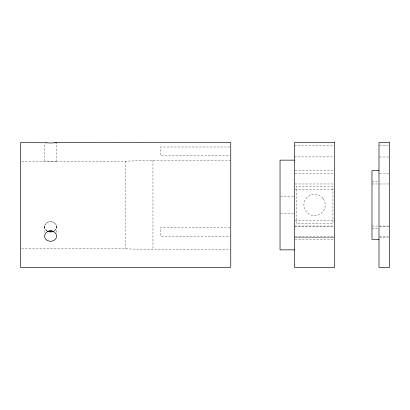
<?xml version="1.0" encoding="UTF-8"?>
<svg xmlns="http://www.w3.org/2000/svg" width="410" height="410" viewBox="0 0 410 410"><rect width="100%" height="100%" fill="white"/><g stroke="black" fill="none" stroke-linecap="round" stroke-linejoin="round"><path stroke-width="0.31" stroke-dasharray="2.05 1.54" d="M44.685 226.1L44.726 225.854A5.971 5.32 0 0 1 45.761 223.727L45.987 223.455A5.94 5.453 0 0 1 55.171 223.455L55.396 223.727A5.971 5.32 0 0 1 56.431 225.854L56.472 226.1M55.97 161.284L56.534 161.202L56.534 142.629M54.376 230.809L54.658 230.604A5.976 4.941 0 0 0 56.242 228.534L56.349 228.226A5.955 5.13 0 0 0 56.488 226.305L56.431 225.987A5.971 5.32 0 0 0 55.396 223.855L55.171 223.588A5.94 5.453 0 0 0 45.987 223.588L45.761 223.855A5.971 5.32 0 0 0 44.726 225.987L44.669 226.305A5.955 5.13 0 0 0 44.808 228.226L44.91 228.534A5.976 4.941 0 0 0 46.499 230.604L46.781 230.809A5.925 4.679 0 0 0 47.073 230.994M54.289 230.748L54.376 230.692A5.971 4.941 0 0 0 56.119 228.703L56.242 228.411A5.955 5.13 0 0 0 56.488 226.182M56.488 161.227L125.624 161.197L152.956 160.146L230.753 160.146M55.934 161.284L55.801 161.309A5.971 0.564 0 0 1 52.772 161.56L52.418 161.55A5.889 0.922 0 0 1 48.739 161.55L48.385 161.535A5.965 0.564 0 0 1 45.361 161.284L45.187 161.273M55.606 161.314L55.97 161.273M53.449 161.53L53.115 161.55A5.894 0.922 0 0 1 48.042 161.55L47.709 161.53M379.604 145.775L388.265 145.775M294.406 145.863L334.063 145.863M230.118 147L160.669 147L160.669 155.754L230.118 155.764M294.406 156.897L334.063 156.897M379.604 156.989L389.5 156.989M21.771 161.197L45.187 161.284M295.046 170.657L334.063 170.657M295.046 173.184L334.063 173.184M379.604 173.184L388.88 173.184M371.978 181.522L378.348 181.522M295.046 183.977L334.063 183.977M371.978 183.977L378.348 183.977M379.604 183.977L388.88 183.977M295.046 189.23L334.063 189.23M280.665 196.764L294.406 196.764M280.665 213.236L293.78 213.236M295.046 220.77L334.704 220.77M295.046 226.023L334.063 226.023M371.978 226.023L378.348 226.023M379.604 226.023L388.265 226.023M379.604 226.192L389.5 226.192M294.406 226.279L334.063 226.284M230.118 227.422L160.669 227.422L160.669 236.17L230.118 236.18M371.978 228.467L378.348 228.467M295.046 236.816L334.063 236.816M379.604 236.816L388.265 236.816M379.604 237.405L389.5 237.405M295.046 239.343L334.704 239.343M21.776 248.803L125.624 248.803L152.956 249.854L230.753 249.854M45.551 161.314L45.223 161.284M47.078 230.876L46.781 230.692A5.971 4.941 0 0 1 45.038 228.703L44.91 228.411A5.955 5.13 0 0 1 44.669 226.182M44.634 161.212L44.623 143.269M152.956 160.146L152.956 249.854M125.624 161.197L125.624 248.803M56.534 226.827L56.534 233.136M44.623 226.827L44.623 232.516M332.951 186.601L296.158 186.601L296.158 223.399L332.951 223.399L332.951 186.601M334.063 237.318L294.406 237.318L334.063 237.318M323.039 198.501L322.614 197.979A10.686 10.686 0 0 0 307.792 196.723A10.686 10.686 0 0 0 306.07 211.498L306.495 212.021A10.686 10.686 0 0 0 321.317 213.277A10.686 10.686 0 0 0 323.039 198.501"/><path stroke-width="0.61" d="M54.919 142.752L56.534 142.629M56.488 142.654L230.753 142.624L230.753 267.376L20.5 267.376L20.5 142.624L46.238 142.752M55.171 142.752L55.186 142.747A5.945 0.559 0 0 1 45.987 142.752L45.987 142.752M294.406 160.146L280.04 160.146L280.04 249.854L294.406 249.854M378.989 170.657L371.978 170.657L371.978 239.343L378.989 239.343M53.115 231.46L53.449 231.619A5.965 5.315 0 0 1 56.349 234.95L56.431 235.268A5.955 5.13 0 0 1 55.97 238.415A5.95 4.925 0 0 1 50.579 241.254A5.95 4.925 0 0 1 45.192 238.42A5.955 5.13 0 0 1 44.726 235.268L44.808 234.95A5.965 5.315 0 0 1 47.709 231.614L48.042 231.46A5.925 5.438 0 0 1 53.115 231.46A5.925 4.679 0 0 1 47.709 231.312M47.709 231.199A5.919 4.679 0 0 0 53.115 231.332A5.925 5.438 0 0 0 52.418 231.076M48.042 231.327A5.925 5.438 0 0 1 48.739 231.076M49.461 230.902A5.925 5.438 0 0 1 51.696 230.902M334.704 142.624L294.406 142.624L294.406 267.376L334.704 267.376L334.704 142.624M389.5 142.624L378.989 142.624L378.989 267.376L389.5 267.376L389.5 142.624"/></g></svg>
